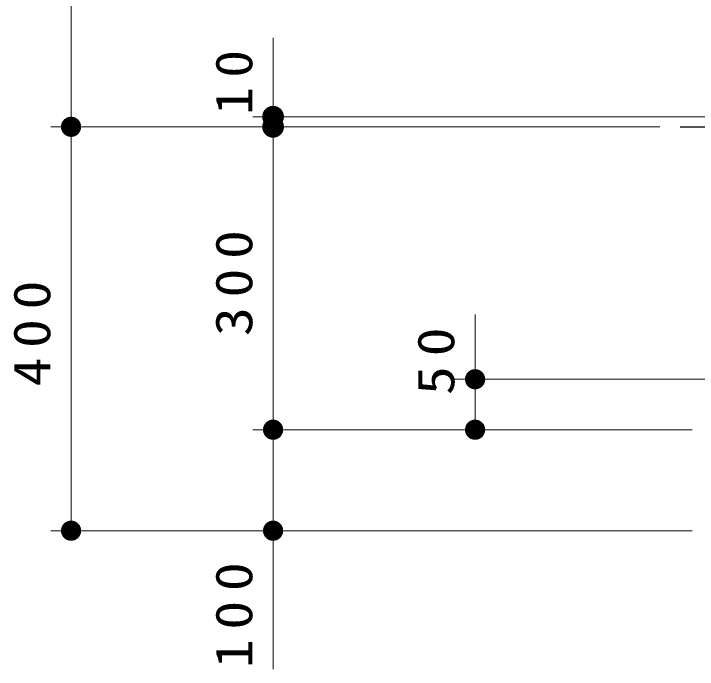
# Model space of a CAD drawing. Units: millimetres on the paper, scale 1:20. Extents: x -365 to 0, y -39 to 257.
# Drawn here: x -135.55 to -101.71, y 79.49 to 111.96 of the extents above; entities that cross this region are included whole.
import ezdxf

# ---------------------------------------------------------------- set-up
doc = ezdxf.new("R2010")
doc.units = ezdxf.units.MM
doc.layers.add('1_20', color=7, linetype='Continuous', lineweight=25)
doc.styles.add('ＭＳ ゴシック', font='')
doc.styles.get('ＭＳ ゴシック').set_extended_font_data('MS Gothic')

# ---------------------------------------------------------------- blocks, each defined once
blk = doc.blocks.new('filled_dot')
at = {"color": 0, "linetype": 'Continuous', "lineweight": -2, "const_width": 1.25}
blk.add_lwpolyline([(-0.625, 0, 1), (0.625, 0, 1)], format="xyb", close=True, dxfattribs=at)

msp = doc.modelspace()

# ---------------------------------------------------------------- linework, layer by layer
at = {"layer": '1_20', "lineweight": 13}
for p, q in [((-132.707, 106.353), (-132.707, 125.603)), ((-122.707, 106.353), (-122.707, 110.755)), ((-99.457, 106.853), (-123.707, 106.853)), ((-107.457, 106.353), (-133.707, 106.353)), ((-103.557, 106.353), (-133.707, 106.353)), ((-132.707, 86.353), (-132.707, 106.353)), ((-122.707, 91.353), (-122.707, 106.353)), ((-112.707, 91.353), (-112.707, 97.051)), ((-93.469, 93.853), (-113.707, 93.853)), ((-101.957, 91.353), (-123.707, 91.353)), ((-122.707, 79.488), (-122.707, 91.353)), ((-101.957, 86.353), (-133.707, 86.353))]:
    msp.add_line(p, q, dxfattribs=at)
at = {"layer": '1_20'}
msp.add_line((-102.557, 106.353), (-98.457, 106.353), dxfattribs=at)

# ---------------------------------------------------------------- block references
at = {"layer": '1_20', "lineweight": 13}
for p, xscale, yscale, rotation in [((-122.707, 106.853), 0.431, 0.431, 270), ((-132.707, 106.353), 0.4, 0.4, 90), ((-132.707, 106.353), 0.4, 0.4, 270), ((-122.707, 106.353), 0.431, 0.431, 270), ((-112.707, 93.853), 0.4, 0.4, 270), ((-122.707, 91.353), 0.4, 0.4, 270), ((-112.707, 91.353), 0.4, 0.4, 90), ((-132.707, 86.353), 0.4, 0.4, 90), ((-122.707, 86.353), 0.4, 0.4, 90)]:
    msp.add_blockref('filled_dot', p, dxfattribs=dict(at, xscale=xscale, yscale=yscale, rotation=rotation))

# ---------------------------------------------------------------- texts
at = {"layer": '1_20', "char_height": 1.833, "attachment_point": 8, "rotation": 90, "style": 'ＭＳ ゴシック'}
for s, insert in [('\\T1.34;\\W1.1;10', (-123.707, 108.786)), ('\\T1.33;\\W1.15;300', (-123.707, 98.853)), ('\\T1.33;\\W1.15;400', (-133.707, 96.353)), ('\\T1.34;\\W1.15;50', (-113.707, 94.988)), ('\\T1.33;\\W1.15;100', (-123.707, 82.405))]:
    msp.add_mtext(s, dxfattribs=dict(at, insert=insert))

doc.saveas('drawing.dxf')
